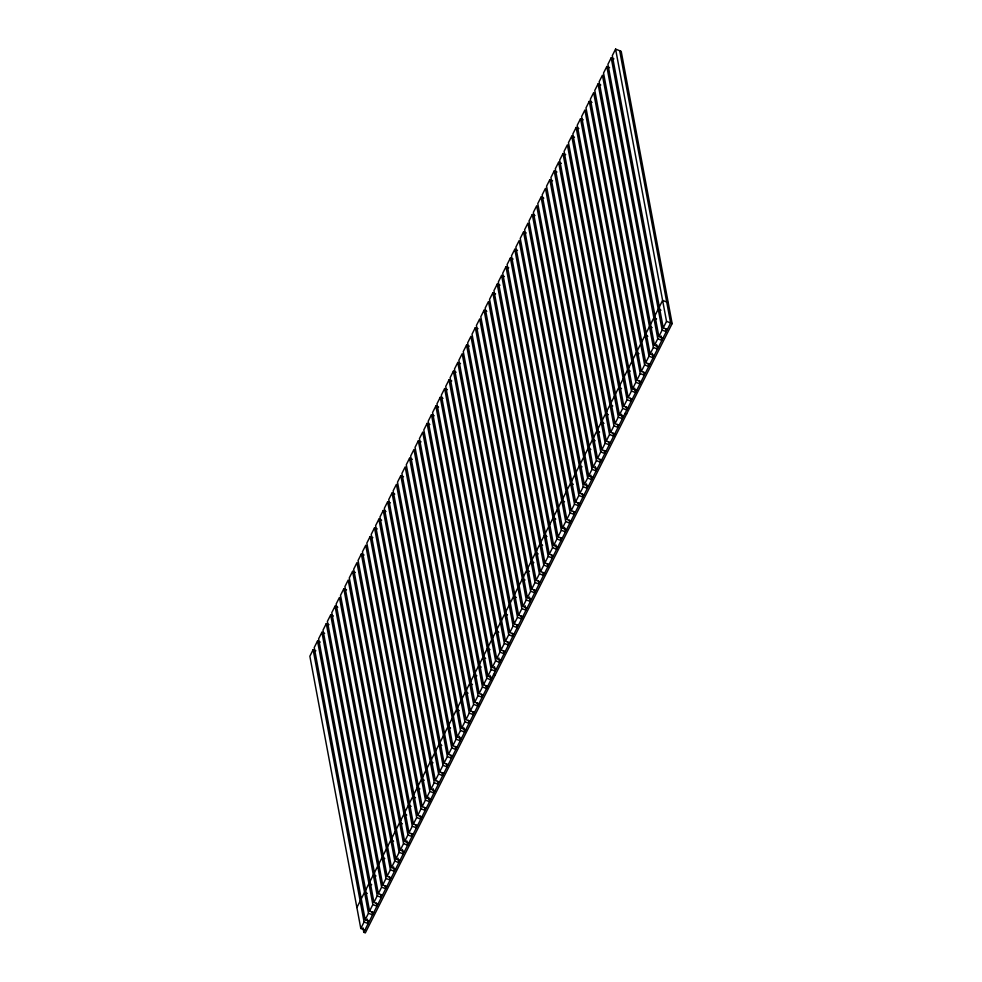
<?xml version="1.0" encoding="UTF-8"?>
<svg xmlns="http://www.w3.org/2000/svg" width="982" height="982" viewBox="0 0 982 982"><rect width="100%" height="100%" fill="white"/><g stroke="black" fill="none" stroke-linecap="round" stroke-linejoin="round"><path stroke-width="1.47" d="M315.873 650.796L313.135 649.703L309.858 656.234L360.799 928.481L364.899 930.114M320.255 642.093L317.53 641.001L314.24 647.531L365.181 919.778L369.281 921.411M324.637 633.39L321.912 632.298L318.622 638.828L369.576 911.075L373.663 912.708M329.019 624.687L326.294 623.595L323.004 630.125L373.958 902.372L378.045 904.005M333.401 615.972L330.676 614.892L327.387 621.422L378.34 893.669L382.428 895.302M337.783 607.269L335.058 606.189L331.769 612.707L382.722 884.966L386.81 886.599M346.548 589.863L343.823 588.77L340.533 595.301L391.487 867.56L395.574 869.193M355.312 572.457L352.587 571.364L349.297 577.895L400.251 850.142L404.339 851.775M364.089 555.051L361.351 553.958L358.074 560.489L409.015 832.736L413.115 834.369M372.853 537.633L370.128 536.553L366.838 543.083L417.792 815.33L421.879 816.963M377.235 528.93L374.51 527.85L371.221 534.368L422.174 806.627L426.262 808.26M381.617 520.227L378.892 519.134L375.603 525.665L426.556 797.924L430.644 799.557M386 511.524L383.275 510.431L379.985 516.962L430.938 789.209L435.026 790.841M390.382 502.821L387.657 501.728L384.367 508.259L435.321 780.506L439.408 782.138M394.764 494.118L392.039 493.025L388.749 499.556L439.703 771.803L443.79 773.435M403.528 476.7L400.803 475.619L397.514 482.15L448.467 754.397L452.555 756.03M412.305 459.294L409.568 458.213L406.29 464.732L457.231 736.991L461.331 738.624M421.069 441.888L418.344 440.795L415.055 447.326L466.008 719.585L470.096 721.205M429.834 424.482L427.109 423.389L423.819 429.92L474.772 702.167L478.86 703.799M434.216 415.779L431.491 414.686L428.201 421.217L479.155 693.464L483.242 695.096M438.598 407.076L435.873 405.983L432.583 412.514L483.537 684.761L487.624 686.393M442.98 398.361L440.255 397.28L436.965 403.811L487.919 676.058L492.007 677.69M447.362 389.658L444.637 388.577L441.348 395.108L492.301 667.355L496.389 668.988M451.745 380.955L449.02 379.874L445.73 386.392L496.683 658.652L500.771 660.285M456.127 372.252L453.402 371.159L450.124 377.689L501.065 649.949L505.153 651.582M460.521 363.549L457.784 362.456L454.506 368.987L505.448 641.234L509.548 642.866M469.286 346.143L466.56 345.05L463.271 351.581L514.224 623.828L518.312 625.46M478.05 328.725L475.325 327.644L472.035 334.175L522.989 606.422L527.076 608.054M486.814 311.319L484.089 310.238L480.799 316.756L531.753 589.016L535.841 590.648M495.579 293.913L492.854 292.82L489.564 299.35L540.517 571.598L544.605 573.23M499.961 285.21L497.236 284.117L493.946 290.647L544.9 562.895L548.987 564.527M504.343 276.507L501.618 275.414L498.34 281.944L549.282 554.192L553.369 555.824M508.737 267.804L506 266.711L502.723 273.241L553.664 545.489L557.764 547.121M513.12 259.088L510.395 258.008L507.105 264.539L558.046 536.786L562.146 538.418M517.502 250.385L514.777 249.305L511.487 255.836L562.441 528.083L566.528 529.715M526.266 232.98L523.541 231.899L520.251 238.417L571.205 510.677L575.292 512.309M535.03 215.574L532.305 214.481L529.016 221.011L579.969 493.259L584.057 494.891M543.795 198.168L541.07 197.075L537.78 203.605L588.734 475.853L592.821 477.485M552.559 180.749L549.834 179.669L546.557 186.199L597.498 458.447L601.585 460.079M556.954 172.046L554.216 170.966L550.939 177.496L601.88 449.744L605.98 451.376M561.336 163.343L558.611 162.263L555.321 168.781L606.262 441.041L610.362 442.673M565.718 154.64L562.993 153.548L559.703 160.078L610.657 432.338L614.744 433.97M574.482 137.234L571.757 136.142L568.468 142.672L619.421 414.92L623.509 416.552M578.864 128.532L576.139 127.439L572.85 133.969L623.803 406.217L627.891 407.849M583.247 119.829L580.522 118.736L577.232 125.266L628.185 397.514L632.273 399.146M592.011 102.41L589.286 101.33L585.996 107.86L636.95 380.108L641.037 381.74M600.775 85.004L598.05 83.912L594.773 90.442L645.714 362.702L649.802 364.334M609.552 67.598L606.827 66.506L603.537 73.036L654.478 345.283L658.578 346.916M613.934 58.895L611.209 57.803L607.919 64.333L658.873 336.58L662.96 338.213M362.959 927.806L363.794 932.299L365.316 932.9L672.142 323.594L621.201 51.334L615.591 49.1L612.302 55.63L663.255 327.878L667.343 329.51M356.883 907.54L360.173 901.01M361.266 898.837L364.555 892.307L367.28 893.399M365.648 890.134L368.937 883.604L371.662 884.696M370.03 881.431L373.32 874.901L376.045 875.993M374.412 872.728L377.702 866.198M378.807 864.025L382.084 857.495L384.809 858.575M383.189 855.322L386.466 848.792M387.571 846.607L390.861 840.089L393.586 841.169M391.953 837.904L395.243 831.373M396.335 829.201L399.625 822.671L402.35 823.763M400.717 820.498L404.007 813.968L406.732 815.06M405.1 811.795L408.389 805.265L411.114 806.357M409.482 803.092L412.771 796.562L415.496 797.654M413.864 794.389L417.154 787.859L419.879 788.951M418.246 785.686L421.536 779.156L424.261 780.236M422.628 776.983L425.918 770.453M427.023 768.268L430.3 761.75L433.025 762.83M431.405 759.565L434.682 753.034M435.787 750.862L439.077 744.331L441.802 745.424M440.169 742.159L443.459 735.628M444.551 733.456L447.841 726.926L450.566 728.018M448.934 724.753L452.223 718.223M453.316 716.05L456.605 709.52L459.33 710.6M457.698 707.347L460.988 700.817M462.08 698.632L465.37 692.114L468.095 693.194M466.462 689.929L469.752 683.398L472.477 684.491M470.844 681.226L474.134 674.695L476.859 675.788M475.239 672.523L478.516 665.992L481.241 667.085M479.621 663.82L482.899 657.289L485.636 658.382M484.003 655.117L487.293 648.586L490.018 649.679M488.385 646.414L491.675 639.883M492.768 637.711L496.057 631.181L498.782 632.261M497.15 628.996L500.439 622.478M501.532 620.293L504.822 613.775L507.547 614.855M505.914 611.59L509.204 605.059M510.296 602.887L513.586 596.356L516.311 597.449M514.678 594.184L517.968 587.653M519.061 585.481L522.35 578.95L525.075 580.043M523.455 576.778L526.733 570.247L529.458 571.34M527.837 568.075L531.115 561.544L533.852 562.625M532.219 559.372L535.509 552.841L538.234 553.922M536.602 550.657L539.891 544.138L542.616 545.219M540.984 541.954L544.274 535.423L546.999 536.516M545.366 533.251L548.656 526.72M549.748 524.548L553.038 518.017L555.763 519.11M554.13 515.845L557.42 509.314M558.513 507.142L561.802 500.611L564.527 501.704M562.895 498.439L566.184 491.908M567.277 489.736L570.567 483.205L573.292 484.286M571.671 481.02L574.949 474.502M576.053 472.317L579.331 465.787L582.068 466.88M580.436 463.614L583.725 457.084M584.818 454.912L588.108 448.381L590.833 449.474M589.2 446.209L592.49 439.678L595.215 440.771M593.582 437.506L596.872 430.975L599.597 432.068M597.964 428.803L601.254 422.272L603.979 423.365M602.347 420.1L605.636 413.569L608.361 414.65M606.729 411.384L610.018 404.866L612.743 405.947M611.111 402.681L614.401 396.163M615.493 393.978L618.783 387.448L621.508 388.541M619.888 385.275L623.165 378.745M624.27 376.572L627.547 370.042L630.284 371.135M628.652 367.869L631.942 361.339M633.034 359.167L636.324 352.636L639.049 353.729M637.416 350.464L640.706 343.933M641.798 341.761L645.088 335.23L647.813 336.31M646.181 333.045L649.47 326.527L652.195 327.607M650.563 324.342L653.852 317.812L656.577 318.905M654.945 315.639L658.235 309.109L660.96 310.202M659.327 306.936L662.617 300.406L668.226 302.652M360.799 928.481L364.089 921.963L313.135 649.703M365.181 919.778L368.471 913.248L317.53 641.001M369.576 911.075L372.853 904.545L321.912 632.298M373.958 902.372L377.235 895.842L326.294 623.595M378.34 893.669L381.63 887.139L330.676 614.892M382.722 884.966L386.012 878.436L335.058 606.189M387.104 876.263L390.394 869.733L339.441 597.486L336.151 604.004L387.104 876.263L391.192 877.896M391.487 867.56L394.776 861.03L343.823 588.77M395.869 858.845L399.158 852.327L348.205 580.067L344.915 586.598L395.869 858.845L399.956 860.478M400.251 850.142L403.541 843.612L352.587 571.364M404.633 841.439L407.923 834.909L356.969 562.661L353.692 569.192L404.633 841.439L408.721 843.072M409.015 832.736L412.305 826.206L361.351 553.958M413.397 824.033L416.687 817.503L365.746 545.255L362.456 551.786L413.397 824.033L417.497 825.666M417.792 815.33L421.069 808.8L370.128 536.553M422.174 806.627L425.452 800.097L374.51 527.85M426.556 797.924L429.846 791.394L378.892 519.134M430.938 789.209L434.228 782.691L383.275 510.431M435.321 780.506L438.61 773.988L387.657 501.728M439.703 771.803L442.992 765.273L392.039 493.025M444.085 763.1L447.375 756.57L396.421 484.322L393.131 490.853L444.085 763.1L448.173 764.733M448.467 754.397L451.757 747.867L400.803 475.619M452.849 745.694L456.139 739.164L405.185 466.916L401.908 473.447L452.849 745.694L456.937 747.327M457.231 736.991L460.521 730.461L409.568 458.213M461.614 728.288L464.903 721.758L413.962 449.498L410.672 456.029L461.614 728.288L465.714 729.921M466.008 719.585L469.286 713.055L418.344 440.795M470.39 710.87L473.668 704.352L422.726 432.092L419.437 438.623L470.39 710.87L474.478 712.502M474.772 702.167L478.062 695.637L427.109 423.389M479.155 693.464L482.444 686.934L431.491 414.686M483.537 684.761L486.827 678.231L435.873 405.983M487.919 676.058L491.209 669.528L440.255 397.28M492.301 667.355L495.591 660.825L444.637 388.577M496.683 658.652L499.973 652.122L449.02 379.874M501.065 649.949L504.355 643.419L453.402 371.159M505.448 641.234L508.737 634.716L457.784 362.456M509.83 632.531L513.12 626L462.178 353.753L458.889 360.284L509.83 632.531L513.93 634.163M514.224 623.828L517.502 617.297L466.56 345.05M518.606 615.125L521.884 608.595L470.943 336.347L467.653 342.878L518.606 615.125L522.694 616.757M522.989 606.422L526.278 599.892L475.325 327.644M527.371 597.719L530.661 591.189L479.707 318.941L476.417 325.472L527.371 597.719L531.458 599.351M531.753 589.016L535.043 582.486L484.089 310.238M536.135 580.313L539.425 573.783L488.471 301.523L485.182 308.053L536.135 580.313L540.223 581.945M540.517 571.598L543.807 565.08L492.854 292.82M544.9 562.895L548.189 556.377L497.236 284.117M549.282 554.192L552.571 547.661L501.618 275.414M553.664 545.489L556.954 538.958L506 266.711M558.046 536.786L561.336 530.255L510.395 258.008M562.441 528.083L565.718 521.552L514.777 249.305M566.823 519.38L570.1 512.85L519.159 240.602L515.869 247.12L566.823 519.38L570.91 521.012M571.205 510.677L574.495 504.147L523.541 231.899M575.587 501.974L578.877 495.444L527.923 223.184L524.634 229.714L575.587 501.974L579.675 503.594M579.969 493.259L583.259 486.741L532.305 214.481M584.351 484.556L587.641 478.025L536.688 205.778L533.398 212.308L584.351 484.556L588.439 486.188M588.734 475.853L592.023 469.322L541.07 197.075M593.116 467.15L596.405 460.619L545.452 188.372L542.162 194.902L593.116 467.15L597.203 468.782M597.498 458.447L600.788 451.916L549.834 179.669M601.88 449.744L605.17 443.213L554.216 170.966M606.262 441.041L609.552 434.51L558.611 162.263M610.657 432.338L613.934 425.807L562.993 153.548M615.039 423.623L618.316 417.105L567.375 144.845L564.085 151.375L615.039 423.623L619.126 425.255M619.421 414.92L622.711 408.402L571.757 136.142M623.803 406.217L627.093 399.686L576.139 127.439M628.185 397.514L631.475 390.983L580.522 118.736M632.568 388.811L635.857 382.28L584.904 110.033L581.614 116.563L632.568 388.811L636.655 390.443M636.95 380.108L640.239 373.577L589.286 101.33M641.332 371.405L644.622 364.874L593.668 92.627L590.378 99.145L641.332 371.405L645.419 373.037M645.714 362.702L649.004 356.171L598.05 83.912M650.096 353.999L653.386 347.468L602.432 75.209L599.155 81.739L650.096 353.999L654.196 355.619M654.478 345.283L657.768 338.765L606.827 66.506M658.873 336.58L662.15 330.05L611.209 57.803M663.255 327.878L666.533 321.347L615.591 49.1M363.794 932.299L670.632 322.98L619.679 50.733M666.533 321.347L672.142 323.594M662.15 330.05L666.25 331.683L665.686 328.7M657.768 338.765L661.856 340.386L661.021 335.905M653.386 347.468L657.474 349.101L656.639 344.608M649.004 356.171L653.091 357.804L652.257 353.311M644.622 364.874L648.709 366.507L648.157 363.512M640.239 373.577L644.327 375.21L643.762 372.215M635.857 382.28L639.945 383.913L639.38 380.918M631.475 390.983L635.563 392.616L634.716 388.135M627.093 399.686L631.181 401.319L630.616 398.336M622.711 408.402L626.798 410.022L626.234 407.039M625.153 413.287L626.676 413.901M618.316 417.105L622.416 418.737L621.569 414.244M613.934 425.807L618.034 427.44L617.469 424.445M609.552 434.51L613.64 436.143L613.087 433.148M605.17 443.213L609.257 444.846L608.705 441.851M600.788 451.916L604.875 453.549L604.323 450.554M596.405 460.619L600.493 462.252L599.941 459.257M592.023 469.322L596.111 470.955L595.276 466.475M587.641 478.025L591.729 479.658L590.894 475.178M583.259 486.741L587.346 488.373L586.5 483.88M578.877 495.444L582.964 497.076L582.4 494.081M574.495 504.147L578.582 505.779L578.017 502.784M570.1 512.85L574.2 514.482L573.635 511.487M565.718 521.552L569.818 523.185L569.253 520.19M561.336 530.255L565.423 531.888L564.589 527.408M556.954 538.958L561.041 540.591L560.489 537.608M552.571 547.661L556.659 549.294L555.824 544.814M548.189 556.377L552.277 557.997L551.724 555.014M543.807 565.08L547.895 566.712L547.33 563.717M539.425 573.783L543.512 575.415L542.948 572.42M535.043 582.486L539.13 584.118L538.566 581.123M530.661 591.189L534.748 592.821L534.183 589.826M526.278 599.892L530.366 601.524L529.519 597.031M521.884 608.595L525.984 610.227L525.137 605.747M517.502 617.297L521.602 618.93L521.037 615.947M513.12 626L517.207 627.633L516.655 624.65M508.737 634.716L512.825 636.348L512.273 633.353M504.355 643.419L508.443 645.051L507.89 642.056M499.973 652.122L504.061 653.754L503.508 650.759M495.591 660.825L499.678 662.457L498.844 657.965M491.209 669.528L495.296 671.16L494.462 666.668M493.651 674.425L495.173 675.027M486.827 678.231L490.914 679.863L490.067 675.383M482.444 686.934L486.532 688.566L485.967 685.583M478.062 695.637L482.15 697.269L481.585 694.286M473.668 704.352L477.768 705.984L477.203 702.989M469.286 713.055L473.385 714.687L472.821 711.692M464.903 721.758L468.991 723.39L468.439 720.395M460.521 730.461L464.609 732.093L463.774 727.601M456.139 739.164L460.227 740.796L459.392 736.304M451.757 747.867L455.844 749.499L455.292 746.504M447.375 756.57L451.462 758.202L450.898 755.219M442.992 765.273L447.08 766.905L446.515 763.922M438.61 773.988L442.698 775.608L442.133 772.625M434.228 782.691L438.316 784.323L437.751 781.328M429.846 791.394L433.934 793.026L433.087 788.534M425.452 800.097L429.551 801.729L428.704 797.237M421.069 808.8L425.169 810.432L424.605 807.437M416.687 817.503L420.775 819.135L420.222 816.14M412.305 826.206L416.393 827.838L415.84 824.843M407.923 834.909L412.01 836.541L411.458 833.558M403.541 843.612L407.628 845.244L406.793 840.764M399.158 852.327L403.246 853.959L402.411 849.467M394.776 861.03L398.864 862.662L398.029 858.17M390.394 869.733L394.482 871.365L393.635 866.873M386.012 878.436L390.1 880.068L389.535 877.073M381.63 887.139L385.717 888.771L385.153 885.776M377.235 895.842L381.335 897.474L380.77 894.479M372.853 904.545L376.953 906.177L376.388 903.194M368.471 913.248L372.559 914.88L372.006 911.897M364.089 921.963L368.176 923.596L367.342 919.103"/></g></svg>
